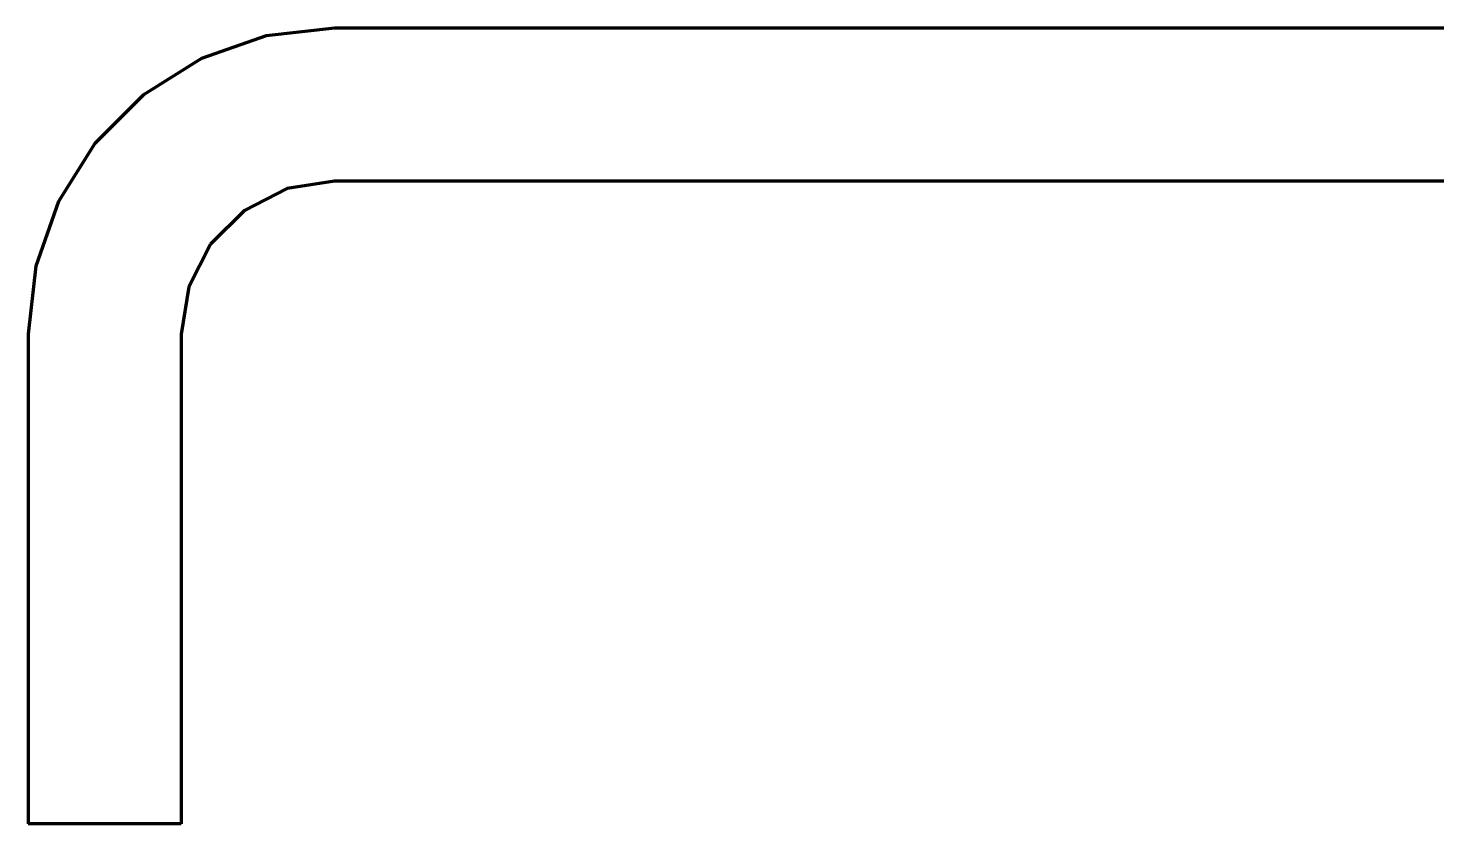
# Model space of a CAD drawing. Header units: millimetres. Extents: x 0 to 420, y 0 to 297.
# Drawn here: x 267.15 to 269.45, y 255.7 to 257 of the extents above; entities that cross this region are included whole.
import ezdxf

# ---------------------------------------------------------------- set-up
doc = ezdxf.new("R2010")
doc.units = ezdxf.units.MM
doc.linetypes.add('DASHED', pattern=[1.524, 1.27, -0.254])

msp = doc.modelspace()

# ---------------------------------------------------------------- linework, layer by layer
at = {"color": 1, "lineweight": 70}
for p, q in [((267.5387, 256.9875), (267.4331, 256.9505)), ((267.65, 257), (267.5387, 256.9875)), ((271.25, 257), (267.65, 257)), ((267.4331, 256.9505), (267.3383, 256.8909)), ((267.3383, 256.8909), (267.2591, 256.8117)), ((267.2591, 256.8117), (267.1995, 256.7169)), ((267.65, 256.75), (267.5727, 256.7378)), ((271.25, 256.75), (267.65, 256.75)), ((267.5727, 256.7378), (267.5031, 256.7023)), ((267.1995, 256.7169), (267.1625, 256.6113)), ((267.5031, 256.7023), (267.4477, 256.6469)), ((267.4477, 256.6469), (267.4122, 256.5773)), ((267.1625, 256.6113), (267.15, 256.5)), ((267.4122, 256.5773), (267.4, 256.5)), ((267.15, 256.5), (267.15, 255.7)), ((267.4, 256.5), (267.4, 255.7)), ((267.4, 255.7), (267.15, 255.7))]:
    msp.add_line(p, q, dxfattribs=at)
at = {"color": 5, "linetype": 'DASHED', "lineweight": 35}
for p, q in [((267.4331, 256.9505), (267.5387, 256.9875)), ((267.5387, 256.9875), (267.65, 257)), ((267.65, 257), (271.25, 257)), ((267.3383, 256.8909), (267.4331, 256.9505)), ((267.2591, 256.8117), (267.3383, 256.8909)), ((267.1995, 256.7169), (267.2591, 256.8117)), ((267.65, 256.75), (267.5727, 256.7378)), ((271.25, 256.75), (267.65, 256.75)), ((267.5727, 256.7378), (267.5031, 256.7023)), ((267.1625, 256.6113), (267.1995, 256.7169)), ((267.5031, 256.7023), (267.4477, 256.6469)), ((267.4477, 256.6469), (267.4122, 256.5773)), ((267.15, 256.5), (267.1625, 256.6113)), ((267.4122, 256.5773), (267.4, 256.5)), ((267.15, 255.7), (267.15, 256.5)), ((267.4, 256.5), (267.4, 255.7)), ((267.4, 255.7), (267.15, 255.7))]:
    msp.add_line(p, q, dxfattribs=at)

doc.saveas('drawing.dxf')
